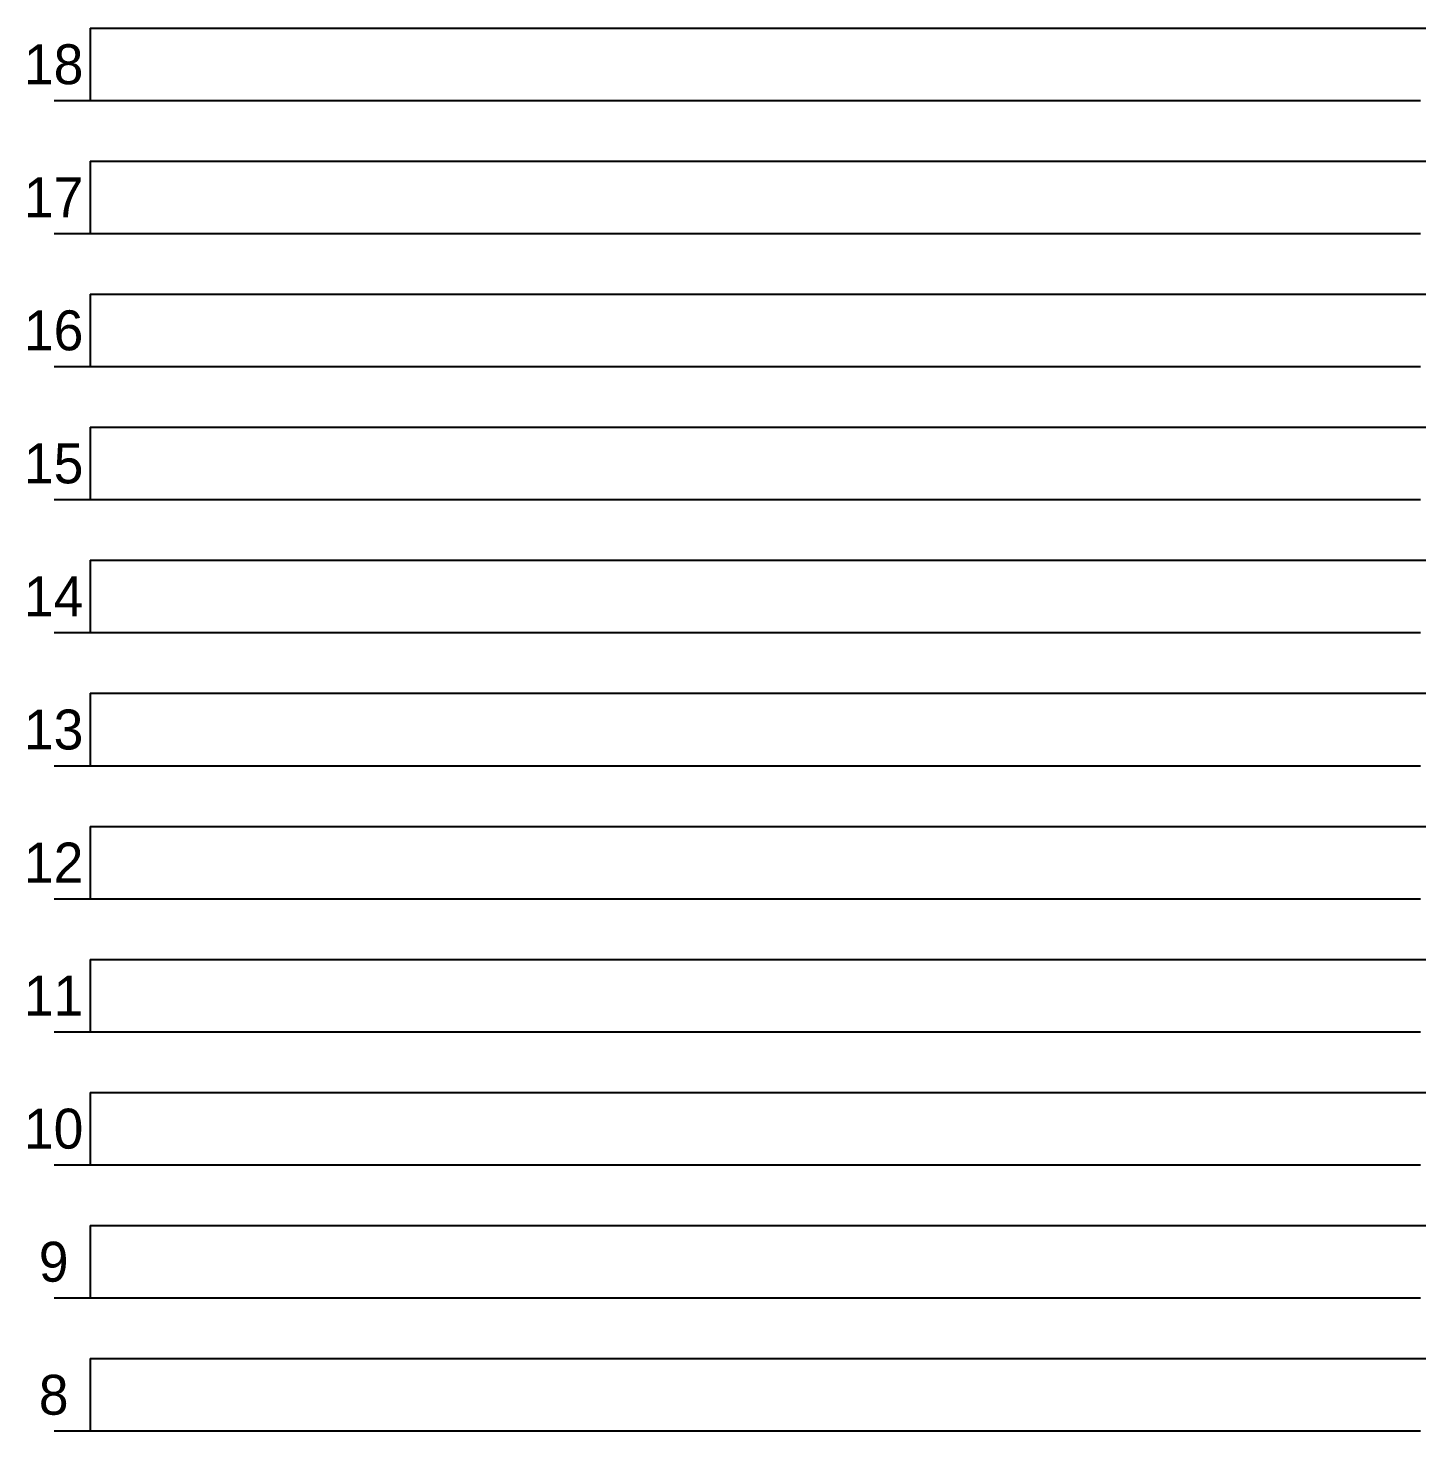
# Model space of a CAD drawing. Header units: millimetres. Extents: x -443 to 5136, y -2580 to 8636.
# Drawn here: x -234 to 5020, y 3364 to 8636 of the extents above; entities that cross this region are included whole.
import ezdxf
from ezdxf.enums import TextEntityAlignment as Align

# ---------------------------------------------------------------- set-up
doc = ezdxf.new("R2010")
doc.units = ezdxf.units.MM
doc.layers.add('noprint', color=40, linetype='Continuous', plot=False)
doc.styles.get("Standard").update_dxf_attribs({"font": 'isoplus.shx'})

# ---------------------------------------------------------------- blocks, each defined once
blk = doc.blocks.new('paginalayout')
at = {"layer": 'noprint'}
for p, q in [((0, 8636), (0, 8364)), ((-136, 8364), (5000, 8364)), ((0, 8136), (0, 7864)), ((-136, 7864), (5000, 7864)), ((0, 7636), (0, 7364)), ((-136, 7364), (5000, 7364)), ((0, 7136), (0, 6864)), ((-136, 6864), (5000, 6864)), ((0, 6636), (0, 6364)), ((-136, 6364), (5000, 6364)), ((0, 6136), (0, 5864)), ((-136, 5864), (5000, 5864)), ((0, 5636), (0, 5364)), ((-136, 5364), (5000, 5364)), ((0, 5136), (0, 4864)), ((-136, 4864), (5000, 4864)), ((0, 4636), (0, 4364)), ((-136, 4364), (5000, 4364)), ((0, 4136), (0, 3864)), ((-136, 3864), (5000, 3864)), ((0, 3636), (0, 3364)), ((-136, 3364), (5000, 3364))]:
    blk.add_line(p, q, dxfattribs=at)
at = {"layer": 'noprint', "linetype": 'Continuous'}
for p, q in [((0, 8636), (190, 8636)), ((190, 8636), (400, 8636)), ((400, 8636), (610, 8636)), ((610, 8636), (820, 8636)), ((820, 8636), (1030, 8636)), ((1030, 8636), (1240, 8636)), ((1240, 8636), (1450, 8636)), ((1450, 8636), (1660, 8636)), ((1660, 8636), (1870, 8636)), ((1870, 8636), (2080, 8636)), ((2080, 8636), (2290, 8636)), ((2290, 8636), (2500, 8636)), ((2500, 8636), (2710, 8636)), ((2710, 8636), (2920, 8636)), ((2920, 8636), (3130, 8636)), ((3130, 8636), (3340, 8636)), ((3340, 8636), (3550, 8636)), ((3550, 8636), (3760, 8636)), ((3760, 8636), (3970, 8636)), ((3970, 8636), (4180, 8636)), ((4180, 8636), (4390, 8636)), ((4390, 8636), (4600, 8636)), ((4600, 8636), (4810, 8636)), ((4810, 8636), (5020, 8636)), ((0, 8136), (190, 8136)), ((190, 8136), (400, 8136)), ((400, 8136), (610, 8136)), ((610, 8136), (820, 8136)), ((820, 8136), (1030, 8136)), ((1030, 8136), (1240, 8136)), ((1240, 8136), (1450, 8136)), ((1450, 8136), (1660, 8136)), ((1660, 8136), (1870, 8136)), ((1870, 8136), (2080, 8136)), ((2080, 8136), (2290, 8136)), ((2290, 8136), (2500, 8136)), ((2500, 8136), (2710, 8136)), ((2710, 8136), (2920, 8136)), ((2920, 8136), (3130, 8136)), ((3130, 8136), (3340, 8136)), ((3340, 8136), (3550, 8136)), ((3550, 8136), (3760, 8136)), ((3760, 8136), (3970, 8136)), ((3970, 8136), (4180, 8136)), ((4180, 8136), (4390, 8136)), ((4390, 8136), (4600, 8136)), ((4600, 8136), (4810, 8136)), ((4810, 8136), (5020, 8136)), ((0, 7636), (190, 7636)), ((190, 7636), (400, 7636)), ((400, 7636), (610, 7636)), ((610, 7636), (820, 7636)), ((820, 7636), (1030, 7636)), ((1030, 7636), (1240, 7636)), ((1240, 7636), (1450, 7636)), ((1450, 7636), (1660, 7636)), ((1660, 7636), (1870, 7636)), ((1870, 7636), (2080, 7636)), ((2080, 7636), (2290, 7636)), ((2290, 7636), (2500, 7636)), ((2500, 7636), (2710, 7636)), ((2710, 7636), (2920, 7636)), ((2920, 7636), (3130, 7636)), ((3130, 7636), (3340, 7636)), ((3340, 7636), (3550, 7636)), ((3550, 7636), (3760, 7636)), ((3760, 7636), (3970, 7636)), ((3970, 7636), (4180, 7636)), ((4180, 7636), (4390, 7636)), ((4390, 7636), (4600, 7636)), ((4600, 7636), (4810, 7636)), ((4810, 7636), (5020, 7636)), ((0, 7136), (190, 7136)), ((190, 7136), (400, 7136)), ((400, 7136), (610, 7136)), ((610, 7136), (820, 7136)), ((820, 7136), (1030, 7136)), ((1030, 7136), (1240, 7136)), ((1240, 7136), (1450, 7136)), ((1450, 7136), (1660, 7136)), ((1660, 7136), (1870, 7136)), ((1870, 7136), (2080, 7136)), ((2080, 7136), (2290, 7136)), ((2290, 7136), (2500, 7136)), ((2500, 7136), (2710, 7136)), ((2710, 7136), (2920, 7136)), ((2920, 7136), (3130, 7136)), ((3130, 7136), (3340, 7136)), ((3340, 7136), (3550, 7136)), ((3550, 7136), (3760, 7136)), ((3760, 7136), (3970, 7136)), ((3970, 7136), (4180, 7136)), ((4180, 7136), (4390, 7136)), ((4390, 7136), (4600, 7136)), ((4600, 7136), (4810, 7136)), ((4810, 7136), (5020, 7136)), ((0, 6636), (190, 6636)), ((190, 6636), (400, 6636)), ((400, 6636), (610, 6636)), ((610, 6636), (820, 6636)), ((820, 6636), (1030, 6636)), ((1030, 6636), (1240, 6636)), ((1240, 6636), (1450, 6636)), ((1450, 6636), (1660, 6636)), ((1660, 6636), (1870, 6636)), ((1870, 6636), (2080, 6636)), ((2080, 6636), (2290, 6636)), ((2290, 6636), (2500, 6636)), ((2500, 6636), (2710, 6636)), ((2710, 6636), (2920, 6636)), ((2920, 6636), (3130, 6636)), ((3130, 6636), (3340, 6636)), ((3340, 6636), (3550, 6636)), ((3550, 6636), (3760, 6636)), ((3760, 6636), (3970, 6636)), ((3970, 6636), (4180, 6636)), ((4180, 6636), (4390, 6636)), ((4390, 6636), (4600, 6636)), ((4600, 6636), (4810, 6636)), ((4810, 6636), (5020, 6636)), ((0, 6136), (190, 6136)), ((190, 6136), (400, 6136)), ((400, 6136), (610, 6136)), ((610, 6136), (820, 6136)), ((820, 6136), (1030, 6136)), ((1030, 6136), (1240, 6136)), ((1240, 6136), (1450, 6136)), ((1450, 6136), (1660, 6136)), ((1660, 6136), (1870, 6136)), ((1870, 6136), (2080, 6136)), ((2080, 6136), (2290, 6136)), ((2290, 6136), (2500, 6136)), ((2500, 6136), (2710, 6136)), ((2710, 6136), (2920, 6136)), ((2920, 6136), (3130, 6136)), ((3130, 6136), (3340, 6136)), ((3340, 6136), (3550, 6136)), ((3550, 6136), (3760, 6136)), ((3760, 6136), (3970, 6136)), ((3970, 6136), (4180, 6136)), ((4180, 6136), (4390, 6136)), ((4390, 6136), (4600, 6136)), ((4600, 6136), (4810, 6136)), ((4810, 6136), (5020, 6136)), ((0, 5636), (190, 5636)), ((190, 5636), (400, 5636)), ((400, 5636), (610, 5636)), ((610, 5636), (820, 5636)), ((820, 5636), (1030, 5636)), ((1030, 5636), (1240, 5636)), ((1240, 5636), (1450, 5636)), ((1450, 5636), (1660, 5636)), ((1660, 5636), (1870, 5636)), ((1870, 5636), (2080, 5636)), ((2080, 5636), (2290, 5636)), ((2290, 5636), (2500, 5636)), ((2500, 5636), (2710, 5636)), ((2710, 5636), (2920, 5636)), ((2920, 5636), (3130, 5636)), ((3130, 5636), (3340, 5636)), ((3340, 5636), (3550, 5636)), ((3550, 5636), (3760, 5636)), ((3760, 5636), (3970, 5636)), ((3970, 5636), (4180, 5636)), ((4180, 5636), (4390, 5636)), ((4390, 5636), (4600, 5636)), ((4600, 5636), (4810, 5636)), ((4810, 5636), (5020, 5636)), ((0, 5136), (190, 5136)), ((190, 5136), (400, 5136)), ((400, 5136), (610, 5136)), ((610, 5136), (820, 5136)), ((820, 5136), (1030, 5136)), ((1030, 5136), (1240, 5136)), ((1240, 5136), (1450, 5136)), ((1450, 5136), (1660, 5136)), ((1660, 5136), (1870, 5136)), ((1870, 5136), (2080, 5136)), ((2080, 5136), (2290, 5136)), ((2290, 5136), (2500, 5136)), ((2500, 5136), (2710, 5136)), ((2710, 5136), (2920, 5136)), ((2920, 5136), (3130, 5136)), ((3130, 5136), (3340, 5136)), ((3340, 5136), (3550, 5136)), ((3550, 5136), (3760, 5136)), ((3760, 5136), (3970, 5136)), ((3970, 5136), (4180, 5136)), ((4180, 5136), (4390, 5136)), ((4390, 5136), (4600, 5136)), ((4600, 5136), (4810, 5136)), ((4810, 5136), (5020, 5136)), ((0, 4636), (190, 4636)), ((190, 4636), (400, 4636)), ((400, 4636), (610, 4636)), ((610, 4636), (820, 4636)), ((820, 4636), (1030, 4636)), ((1030, 4636), (1240, 4636)), ((1240, 4636), (1450, 4636)), ((1450, 4636), (1660, 4636)), ((1660, 4636), (1870, 4636)), ((1870, 4636), (2080, 4636)), ((2080, 4636), (2290, 4636)), ((2290, 4636), (2500, 4636)), ((2500, 4636), (2710, 4636)), ((2710, 4636), (2920, 4636)), ((2920, 4636), (3130, 4636)), ((3130, 4636), (3340, 4636)), ((3340, 4636), (3550, 4636)), ((3550, 4636), (3760, 4636)), ((3760, 4636), (3970, 4636)), ((3970, 4636), (4180, 4636)), ((4180, 4636), (4390, 4636)), ((4390, 4636), (4600, 4636)), ((4600, 4636), (4810, 4636)), ((4810, 4636), (5020, 4636)), ((0, 4136), (190, 4136)), ((190, 4136), (400, 4136)), ((400, 4136), (610, 4136)), ((610, 4136), (820, 4136)), ((820, 4136), (1030, 4136)), ((1030, 4136), (1240, 4136)), ((1240, 4136), (1450, 4136)), ((1450, 4136), (1660, 4136)), ((1660, 4136), (1870, 4136)), ((1870, 4136), (2080, 4136)), ((2080, 4136), (2290, 4136)), ((2290, 4136), (2500, 4136)), ((2500, 4136), (2710, 4136)), ((2710, 4136), (2920, 4136)), ((2920, 4136), (3130, 4136)), ((3130, 4136), (3340, 4136)), ((3340, 4136), (3550, 4136)), ((3550, 4136), (3760, 4136)), ((3760, 4136), (3970, 4136)), ((3970, 4136), (4180, 4136)), ((4180, 4136), (4390, 4136)), ((4390, 4136), (4600, 4136)), ((4600, 4136), (4810, 4136)), ((4810, 4136), (5020, 4136)), ((0, 3636), (190, 3636)), ((190, 3636), (400, 3636)), ((400, 3636), (610, 3636)), ((610, 3636), (820, 3636)), ((820, 3636), (1030, 3636)), ((1030, 3636), (1240, 3636)), ((1240, 3636), (1450, 3636)), ((1450, 3636), (1660, 3636)), ((1660, 3636), (1870, 3636)), ((1870, 3636), (2080, 3636)), ((2080, 3636), (2290, 3636)), ((2290, 3636), (2500, 3636)), ((2500, 3636), (2710, 3636)), ((2710, 3636), (2920, 3636)), ((2920, 3636), (3130, 3636)), ((3130, 3636), (3340, 3636)), ((3340, 3636), (3550, 3636)), ((3550, 3636), (3760, 3636)), ((3760, 3636), (3970, 3636)), ((3970, 3636), (4180, 3636)), ((4180, 3636), (4390, 3636)), ((4390, 3636), (4600, 3636)), ((4600, 3636), (4810, 3636)), ((4810, 3636), (5020, 3636))]:
    blk.add_line(p, q, dxfattribs=at)
at = {"layer": 'noprint'}
for s, p in [('18', (-137.5, 8500)), ('17', (-137.5, 8000)), ('16', (-137.5, 7500)), ('15', (-137.5, 7000)), ('14', (-137.5, 6500)), ('13', (-137.5, 6000)), ('12', (-137.5, 5500)), ('11', (-137.5, 5000)), ('10', (-137.5, 4500)), ('9', (-137.5, 4000)), ('8', (-137.5, 3500))]:
    blk.add_text(s, height=150, dxfattribs=at).set_placement(p, align=Align.MIDDLE_CENTER)

msp = doc.modelspace()

# ---------------------------------------------------------------- block references
at = {"layer": 'noprint', "linetype": 'Continuous'}
msp.add_blockref('paginalayout', (0, 0), dxfattribs=at)

doc.saveas('drawing.dxf')
